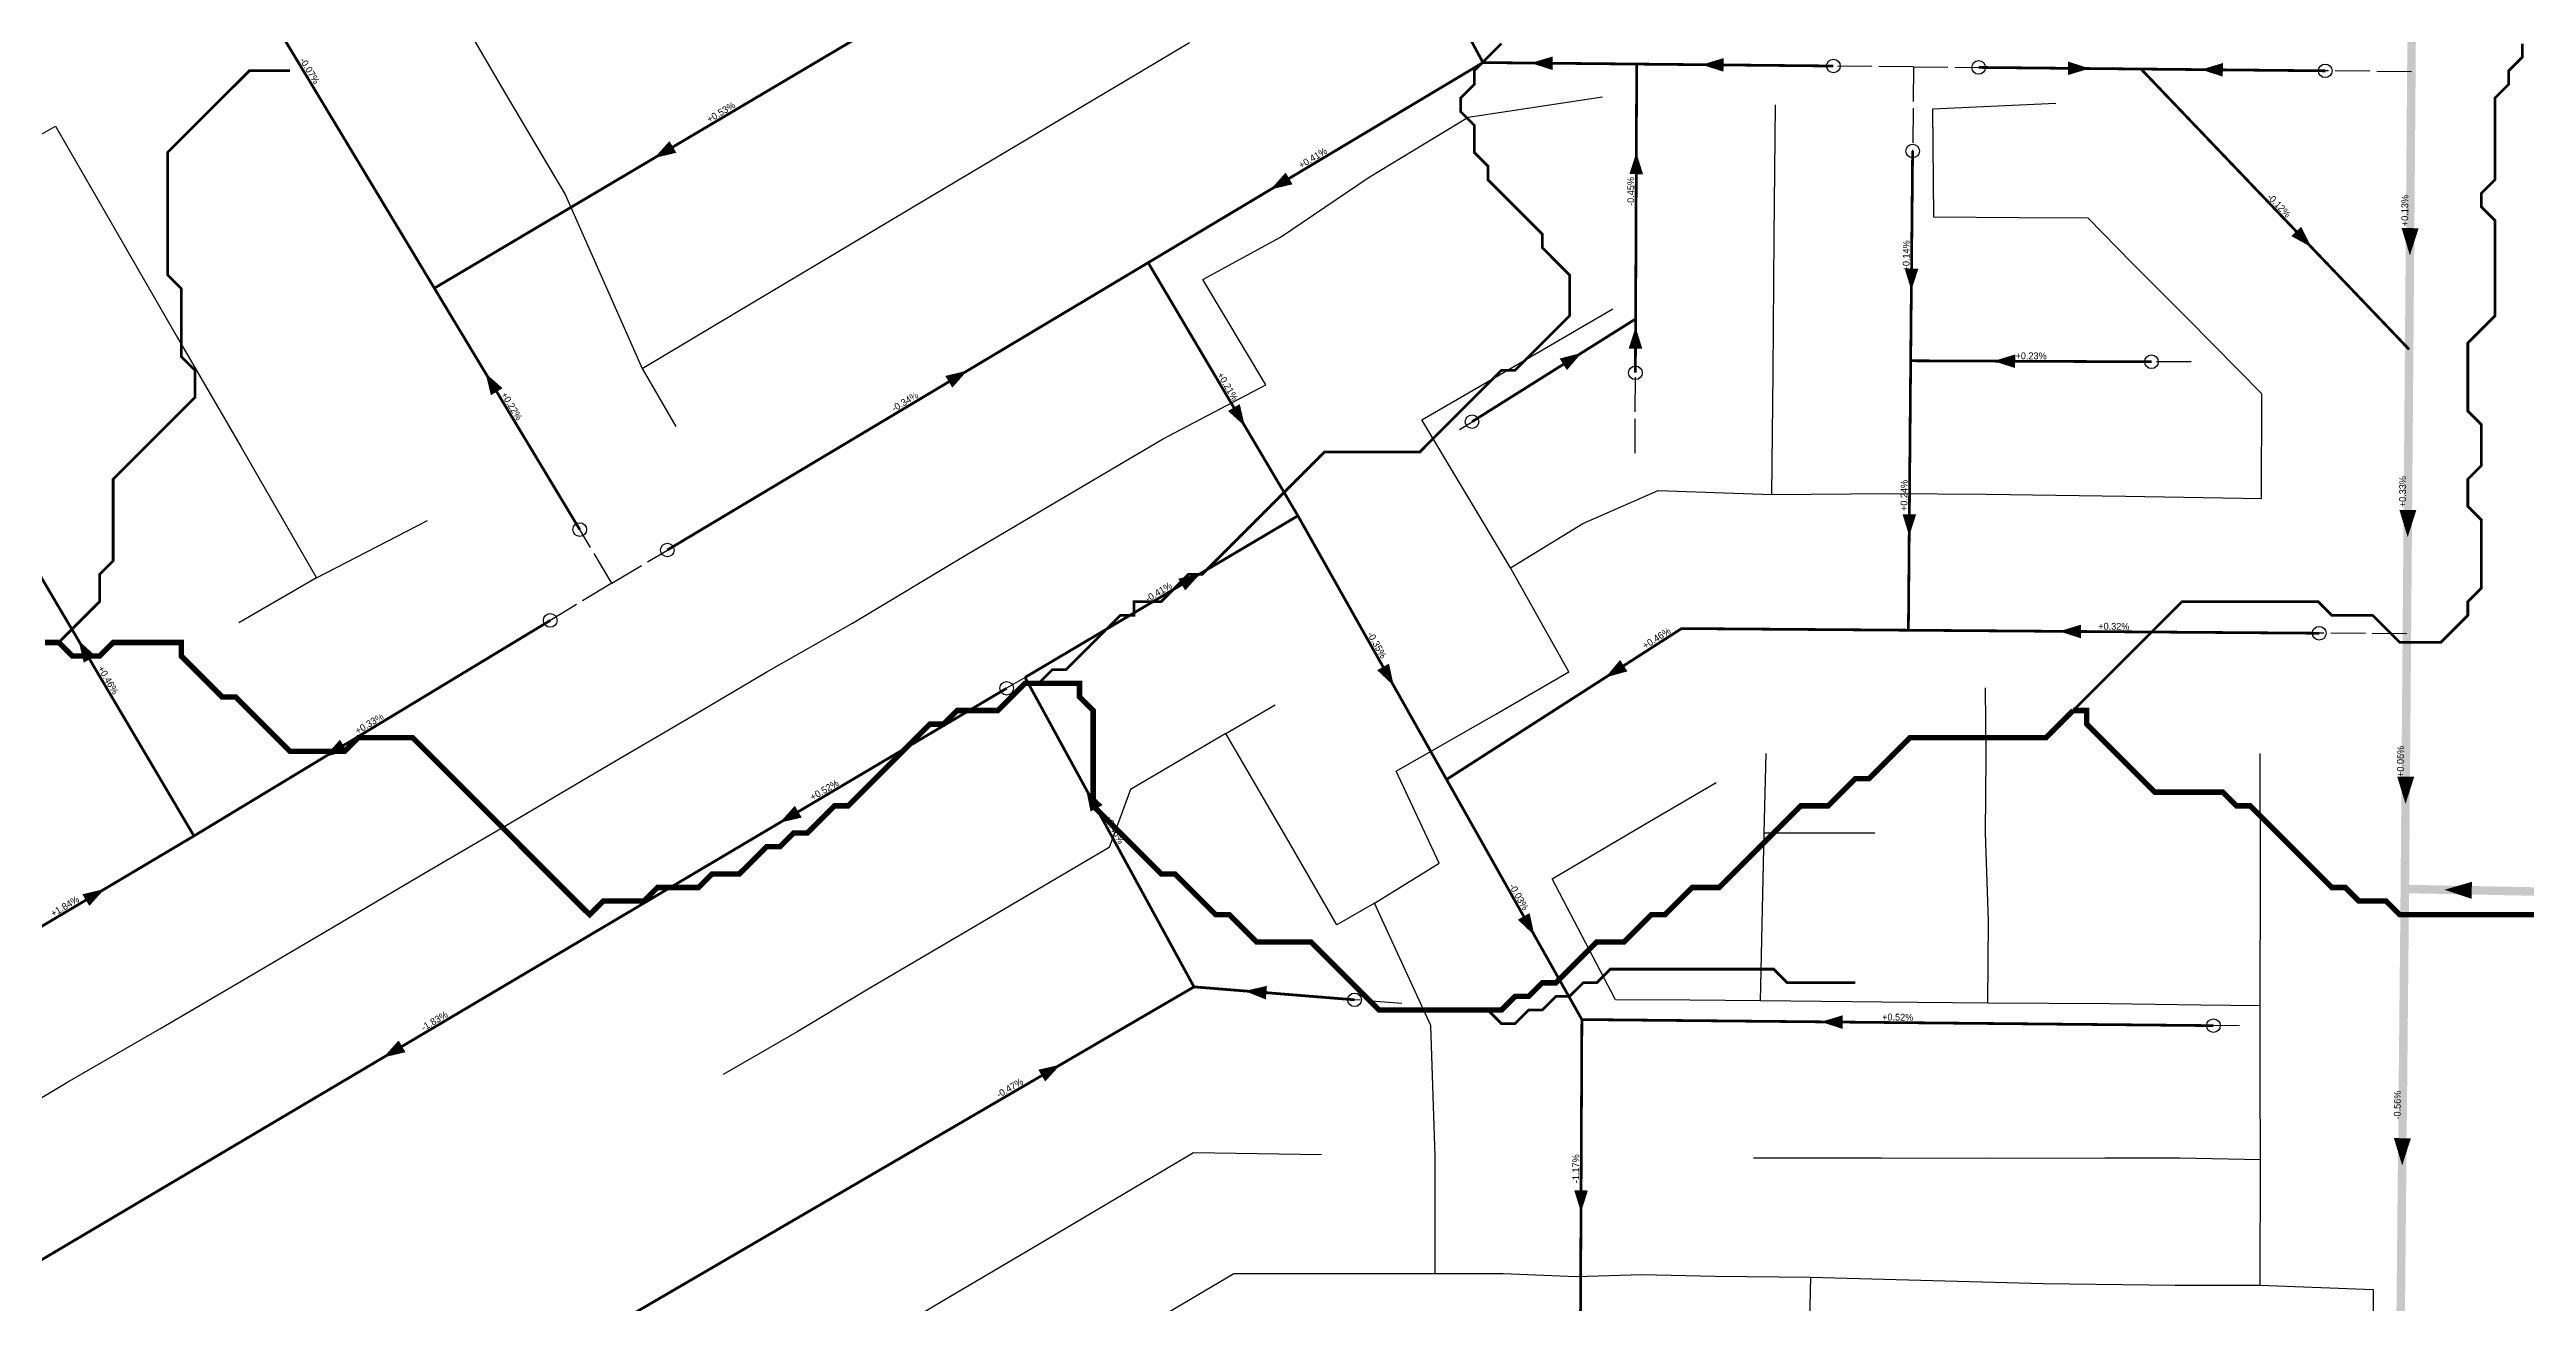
# Model space of a CAD drawing. Header units: metres. Extents: x 442821 to 452274, y 2561971 to 2571293.
# Drawn here: x 446233 to 446961, y 2566782 to 2567151 of the extents above; entities that cross this region are included whole.
import ezdxf
from ezdxf.enums import TextEntityAlignment as Align

# ---------------------------------------------------------------- set-up
doc = ezdxf.new("R2010")
doc.units = ezdxf.units.M
doc.header["$LTSCALE"] = 8
doc.linetypes.add('DASHDOT', pattern=[3.556, 2.54, -0.508, 0, -0.508])
doc.linetypes.add('DASHED', pattern=[1.524, 1.27, -0.254])
for name, color, linetype in [('A_ARROWS', 7, 'Continuous'), ('A_BUILT_2006', 252, 'Continuous'), ('A_GRADIENT', 8, 'Continuous'), ('A_HEAD_GAP', 8, 'Continuous'), ('A_HEADS', 8, 'Continuous'), ('A_STREAMS', 5, 'Continuous')]:
    doc.layers.add(name, color=color, linetype=linetype)

msp = doc.modelspace()

# ---------------------------------------------------------------- linework, layer by layer
at = {"layer": 'A_ARROWS', "color": 2}
for points in [[(446668.06, 2567146.64), (446674.48, 2567148.58), (446674.44, 2567144.58)], [(446718.3, 2567146.15), (446724.71, 2567148.09), (446724.68, 2567144.09)], [(446832.32, 2567145.03), (446825.9, 2567143.1), (446825.94, 2567147.09)], [(446865.06, 2567144.71), (446871.48, 2567146.65), (446871.44, 2567142.65)], [(446410.38, 2567118.72), (446414.87, 2567123.7), (446416.91, 2567120.26)], [(446699.06, 2567120.37), (446701.03, 2567113.97), (446697.03, 2567113.98)], [(446591.51, 2567109.44), (446595.97, 2567114.44), (446598.03, 2567111.01)], [(446897.46, 2567092.53), (446891.59, 2567095.77), (446894.48, 2567098.54)], [(446926.44, 2567090.11), (446924.01, 2567098.13), (446929.01, 2567098.09)], [(446779.89, 2567079.78), (446777.95, 2567086.2), (446781.95, 2567086.16)], [(446698.85, 2567069.09), (446700.82, 2567062.68), (446696.82, 2567062.69)], [(446683.02, 2567061.47), (446678.66, 2567056.37), (446676.53, 2567059.76)], [(446804.02, 2567059.02), (446810.42, 2567060.99), (446810.41, 2567056.99)], [(446360.8, 2567055.5), (446365.82, 2567051.05), (446362.39, 2567048.99)], [(446502.48, 2567056.23), (446498.01, 2567051.23), (446495.96, 2567054.66)], [(446584.02, 2567039.87), (446579.04, 2567044.36), (446582.49, 2567046.4)], [(446925.78, 2567007.28), (446923.34, 2567015.3), (446928.34, 2567015.26)], [(446779.26, 2567007.6), (446777.32, 2567014.02), (446781.32, 2567013.98)], [(446570.96, 2566996.59), (446566.47, 2566991.61), (446564.43, 2566995.05)], [(446823.33, 2566979.59), (446829.75, 2566981.54), (446829.72, 2566977.54)], [(446241.19, 2566976.89), (446246.16, 2566972.4), (446242.72, 2566970.36)], [(446627.77, 2566963.56), (446622.89, 2566968.15), (446626.37, 2566970.12)], [(446689.99, 2566966.04), (446694.29, 2566971.18), (446696.45, 2566967.82)], [(446313.58, 2566942.71), (446318.02, 2566947.74), (446320.09, 2566944.32)], [(446925.15, 2566928.85), (446922.71, 2566936.87), (446927.71, 2566936.83)], [(446447.22, 2566923.31), (446451.71, 2566928.29), (446453.75, 2566924.85)], [(446537.34, 2566933.17), (446542.16, 2566928.51), (446538.65, 2566926.6)], [(446936.62, 2566903.63), (446944.67, 2566905.97), (446944.57, 2566900.97)], [(446248.85, 2566903.85), (446244.36, 2566898.86), (446242.32, 2566902.3)], [(446669.11, 2566890.21), (446664.23, 2566894.81), (446667.71, 2566896.77)], [(446583.94, 2566873.88), (446590.49, 2566875.36), (446590.16, 2566871.37)], [(446753.32, 2566864.79), (446759.74, 2566866.73), (446759.7, 2566862.73)], [(446330.77, 2566854.33), (446335.26, 2566859.32), (446337.3, 2566855.88)], [(446529.83, 2566852.22), (446525.31, 2566847.27), (446523.3, 2566850.72)], [(446924.16, 2566822.6), (446921.73, 2566830.62), (446926.73, 2566830.57)], [(446682.8, 2566808.82), (446680.83, 2566815.23), (446684.83, 2566815.22)]]:
    msp.add_solid(points, dxfattribs=at)
at = {"layer": 'A_BUILT_2006', "color": 252}
for points in [[(446350.7, 2567164.88), (446366.38, 2567138.05)], [(446549.32, 2567141.73), (446567.68, 2567152.66)], [(446527.39, 2567128.67), (446549.32, 2567141.73)], [(446366.38, 2567138.05), (446384.22, 2567107.97)], [(446649.64, 2567130.74), (446689.1, 2567136.73)], [(446739.58, 2567095.64), (446739.94, 2567134.36)], [(446786.19, 2567133.2), (446822.37, 2567134.84)], [(446786.47, 2567101.36), (446786.19, 2567133.2)], [(446205.56, 2567111.59), (446234.38, 2567128.09)], [(446234.38, 2567128.09), (446252.05, 2567097.53)], [(446496.23, 2567110.12), (446527.39, 2567128.67)], [(446620.54, 2567113.05), (446649.64, 2567130.74)], [(446463.7, 2567090.74), (446496.23, 2567110.12)], [(446594.45, 2567095.41), (446620.54, 2567113.05)], [(446384.22, 2567107.97), (446406.84, 2567056.89)], [(446252.05, 2567097.53), (446270.14, 2567066.07)], [(446571.64, 2567083.01), (446594.45, 2567095.41)], [(446739.29, 2567055.69), (446739.58, 2567095.64)], [(446811.53, 2567101.17), (446786.47, 2567101.36)], [(446831.83, 2567101.01), (446811.53, 2567101.17)], [(446844.84, 2567087.77), (446831.83, 2567101.01)], [(446434.06, 2567073.1), (446463.7, 2567090.74)], [(446861.07, 2567071.51), (446844.84, 2567087.77)], [(446590.2, 2567052.06), (446571.64, 2567083.01)], [(446663.73, 2567057.87), (446692.19, 2567074.43)], [(446270.14, 2567066.07), (446288.96, 2567033.71)], [(446406.84, 2567056.89), (446434.06, 2567073.1)], [(446882.94, 2567049.45), (446861.07, 2567071.51)], [(446406.84, 2567056.89), (446416.73, 2567039.76)], [(446559.83, 2567036.05), (446590.2, 2567052.06)], [(446636.03, 2567041.76), (446663.73, 2567057.87)], [(446738.89, 2567019.8), (446739.29, 2567055.69)], [(446882.83, 2567018.66), (446882.94, 2567049.45)], [(446648.78, 2567020.45), (446636.03, 2567041.76)], [(446288.96, 2567033.71), (446299.8, 2567014.97)], [(446535.67, 2567021.84), (446559.83, 2567036.05)], [(446299.8, 2567014.97), (446311.15, 2566995.35)], [(446502.26, 2567002.19), (446535.67, 2567021.84)], [(446662.09, 2566998.23), (446648.78, 2567020.45)], [(446683.3, 2567011.27), (446705.53, 2567020.99)], [(446705.53, 2567020.99), (446738.89, 2567019.8)], [(446738.89, 2567019.8), (446773.6, 2567020.1)], [(446773.6, 2567020.1), (446801.9, 2567019.92)], [(446801.9, 2567019.92), (446842.86, 2567019.29)], [(446842.86, 2567019.29), (446882.83, 2567018.66)], [(446311.15, 2566995.35), (446343.79, 2567012.15)], [(446662.09, 2566998.23), (446683.3, 2567011.27)], [(446468.67, 2566982), (446502.26, 2567002.19)], [(446311.15, 2566995.35), (446288.28, 2566982.07)], [(446679.19, 2566967.67), (446662.09, 2566998.23)], [(446443.54, 2566967.66), (446468.67, 2566982)], [(446419.94, 2566953.79), (446443.54, 2566967.66)], [(446657.73, 2566955.27), (446679.19, 2566967.67)], [(446578.45, 2566949.52), (446592.91, 2566957.95)], [(446801.93, 2566942.58), (446801.74, 2566963)], [(446395.22, 2566939.25), (446419.94, 2566953.79)], [(446578.45, 2566949.52), (446550.34, 2566933.13)], [(446596.01, 2566919.28), (446578.45, 2566949.52)], [(446628.51, 2566938.49), (446657.73, 2566955.27)], [(446736.64, 2566920.33), (446737.21, 2566943.71)], [(446801.69, 2566920.33), (446801.93, 2566942.58)], [(446882.5, 2566908.16), (446882.47, 2566943.72)], [(446368.14, 2566923.33), (446395.22, 2566939.25)], [(446641.16, 2566911.4), (446628.51, 2566938.49)], [(446701.74, 2566922.99), (446722.51, 2566935.2)], [(446550.34, 2566933.13), (446544.07, 2566916.05)], [(446343.19, 2566908.66), (446368.14, 2566923.33)], [(446674.34, 2566906.79), (446701.74, 2566922.99)], [(446736.14, 2566897.89), (446736.64, 2566920.33)], [(446736.64, 2566920.33), (446769.12, 2566920.33)], [(446802.6, 2566894.36), (446801.69, 2566920.33)], [(446544.07, 2566916.05), (446521.44, 2566902.74)], [(446611.08, 2566893.33), (446596.01, 2566919.28)], [(446313.94, 2566891.46), (446343.19, 2566908.66)], [(446622.13, 2566899.67), (446641.16, 2566911.4)], [(446692.96, 2566871.28), (446674.34, 2566906.79)], [(446882.47, 2566869.51), (446882.5, 2566908.16)], [(446521.44, 2566902.74), (446499.16, 2566889.63)], [(446622.13, 2566899.67), (446611.08, 2566893.33)], [(446638.69, 2566863.7), (446622.13, 2566899.67)], [(446290.64, 2566877.76), (446313.94, 2566891.46)], [(446735.52, 2566871), (446736.14, 2566897.89)], [(446802.36, 2566870.32), (446802.6, 2566894.36)], [(446499.16, 2566889.63), (446473.31, 2566874.43)], [(446265.08, 2566862.73), (446290.64, 2566877.76)], [(446473.31, 2566874.43), (446452.38, 2566861.91)], [(446714.79, 2566871.21), (446692.96, 2566871.28)], [(446735.52, 2566871), (446714.79, 2566871.21)], [(446771.35, 2566870.63), (446735.52, 2566871)], [(446802.36, 2566870.32), (446771.35, 2566870.63)], [(446838.1, 2566870.14), (446802.36, 2566870.32)], [(446865, 2566869.69), (446838.1, 2566870.14)], [(446882.47, 2566869.51), (446865, 2566869.69)], [(446882.47, 2566848.24), (446882.47, 2566869.51)], [(446237.7, 2566846.96), (446265.08, 2566862.73)], [(446639.94, 2566825.27), (446638.69, 2566863.7)], [(446452.38, 2566861.91), (446430.68, 2566849.34)], [(446882.48, 2566824.2), (446882.47, 2566848.24)], [(446207.46, 2566828.85), (446237.7, 2566846.96)], [(446546.04, 2566812.89), (446568.91, 2566826.41)], [(446568.91, 2566826.41), (446606.53, 2566825.81)], [(446639.94, 2566790.79), (446639.94, 2566825.27)], [(446771.11, 2566824.7), (446733.54, 2566824.76)], [(446803.06, 2566824.63), (446771.11, 2566824.7)], [(446836.74, 2566824.76), (446803.06, 2566824.63)], [(446858.79, 2566824.76), (446836.74, 2566824.76)], [(446882.48, 2566824.2), (446858.79, 2566824.76)], [(446882.47, 2566787.43), (446882.48, 2566824.2)], [(446523.71, 2566799.67), (446546.04, 2566812.89)], [(446495.29, 2566782.86), (446523.71, 2566799.67)], [(446547.91, 2566771.42), (446580.8, 2566790.79)], [(446580.8, 2566790.79), (446610.14, 2566790.85)], [(446610.14, 2566790.85), (446639.94, 2566790.79)], [(446639.94, 2566790.79), (446659.93, 2566790.79)], [(446659.93, 2566790.79), (446681.35, 2566789.97)], [(446681.35, 2566789.97), (446700.7, 2566790.5)], [(446700.7, 2566790.5), (446722.21, 2566790.02)], [(446722.21, 2566790.02), (446750.22, 2566789.74)], [(446750.22, 2566789.74), (446749.38, 2566751.4)], [(446750.22, 2566789.74), (446789.81, 2566788.7)], [(446469.91, 2566767.84), (446495.29, 2566782.86)], [(446789.81, 2566788.7), (446818.65, 2566787.89)], [(446818.65, 2566787.89), (446857.42, 2566787.43)], [(446857.42, 2566787.43), (446882.47, 2566787.43)], [(446882.47, 2566787.43), (446915.63, 2566786.09)], [(446915.63, 2566786.09), (446915.5, 2566768.89)]]:
    msp.add_lwpolyline(points, dxfattribs=at)
at = {"layer": 'A_HEAD_GAP', "color": 8, "linetype": 'DASHED'}
for points in [[(446780.5, 2567145.54), (446756.99, 2567145.77)], [(446780.5, 2567145.54), (446780.27, 2567120.77)], [(446780.5, 2567145.54), (446799.68, 2567145.35)], [(446926.87, 2567144.1), (446901.55, 2567144.35)], [(446862.1, 2567058.77), (446850.49, 2567058.82)], [(446698.7, 2567031.94), (446698.79, 2567055.58)], [(446647.1, 2567038.91), (446650.78, 2567041.22)], [(446397.98, 2566993.77), (446388.51, 2567009.5)], [(446397.98, 2566993.77), (446414.25, 2567003.49)], [(446397.98, 2566993.77), (446379.84, 2566982.8)], [(446925.55, 2566978.84), (446899.79, 2566979.03)], [(446519.39, 2566966.05), (446513.98, 2566962.85)], [(446630.1, 2566870.15), (446616.25, 2566871.27)], [(446876.37, 2566863.6), (446868.7, 2566863.68)]]:
    msp.add_lwpolyline(points, dxfattribs=at)
at = {"layer": 'A_HEADS', "color": 2}
for centre in [(446756.99, 2567145.77), (446799.68, 2567145.35), (446901.55, 2567144.35), (446780.27, 2567120.77), (446850.49, 2567058.82), (446698.79, 2567055.58), (446650.78, 2567041.22), (446388.51, 2567009.5), (446414.25, 2567003.49), (446379.84, 2566982.8), (446899.79, 2566979.03), (446513.98, 2566962.85), (446616.25, 2566871.27), (446868.7, 2566863.68)]:
    msp.add_circle(centre, 2, dxfattribs=at)
at = {"layer": 'A_SECONDARY_HEADER', "color": 2, "linetype": 'DASHED', "const_width": 2.5}
for points in [[(446929.95, 2567544.46), (446926.87, 2567144.1)], [(446926.87, 2567144.1), (446926.22, 2567062.44)], [(446926.22, 2567062.44), (446925.55, 2566978.84)], [(446925.55, 2566978.84), (446924.95, 2566903.86)], [(446966.63, 2566903.04), (446924.95, 2566903.86)]]:
    msp.add_lwpolyline(points, dxfattribs=at)
at = {"layer": 'A_SECONDARY_HEADER', "color": 2, "linetype": 'DASHDOT', "const_width": 2.5}
msp.add_lwpolyline([(446924.95, 2566903.86), (446923.71, 2566776.75)], dxfattribs=at)
at = {"layer": 'A_SECONDARY_MAIN', "color": 2, "linetype": 'DASHED', "const_width": 0.8}
for points in [[(446629.47, 2567222.34), (446628.69, 2567193.66), (446653.99, 2567146.78)], [(446345.77, 2567080.46), (446269.76, 2567206.64)], [(446653.99, 2567146.78), (446555.58, 2567087.96)], [(446699.17, 2567146.34), (446653.99, 2567146.78)], [(446555.58, 2567087.96), (446599.6, 2567013.55)], [(446698.79, 2567055.58), (446698.86, 2567071.42)], [(446779.7, 2567059.12), (446779.03, 2566979.92)], [(446850.49, 2567058.82), (446779.7, 2567059.12)], [(446275.11, 2566919.44), (446221.96, 2567009.45)], [(446779.03, 2566979.92), (446712.36, 2566980.41), (446643.28, 2566936.04)], [(446569.05, 2566875.08), (446519.39, 2566966.05)], [(446643.28, 2566936.04), (446683.06, 2566865.47)], [(446616.25, 2566871.27), (446569.05, 2566875.08)]]:
    msp.add_lwpolyline(points, dxfattribs=at)
at = {"layer": 'A_SECONDARY_MAIN', "color": 2, "linetype": 'DASHDOT', "const_width": 0.8}
for points in [[(446698.86, 2567071.42), (446699.17, 2567146.34)], [(446799.68, 2567145.35), (446847.41, 2567144.88)], [(446847.41, 2567144.88), (446926.22, 2567062.44)], [(446414.25, 2567003.49), (446555.58, 2567087.96)], [(446650.78, 2567041.22), (446698.86, 2567071.42)], [(446519.39, 2566966.05), (446599.6, 2567013.55)], [(446599.6, 2567013.55), (446643.28, 2566936.04)], [(446408.46, 2566900.34), (446284.72, 2566827.06)], [(446462.36, 2566812.89), (446569.05, 2566875.08)], [(446683.06, 2566865.47), (446682.65, 2566777.73)]]:
    msp.add_lwpolyline(points, dxfattribs=at)
at = {"layer": 'A_SECONDARY_MAIN', "color": 2, "const_width": 0.8}
for points in [[(446868.7, 2566863.68), (446683.06, 2566865.47)], [(446284.72, 2566827.06), (446173.78, 2566761.35)], [(446289.16, 2566711.93), (446462.36, 2566812.89)]]:
    msp.add_lwpolyline(points, dxfattribs=at)
at = {"layer": 'A_SECONDARY_MAIN_BRANCH', "color": 2, "const_width": 0.8}
for points in [[(446515.92, 2567181.19), (446345.77, 2567080.46)], [(446756.99, 2567145.77), (446699.17, 2567146.34)], [(446513.98, 2566962.85), (446408.46, 2566900.34)], [(446200.85, 2566875.35), (446275.11, 2566919.44)]]:
    msp.add_lwpolyline(points, dxfattribs=at)
at = {"layer": 'A_SECONDARY_MAIN_BRANCH', "color": 2, "linetype": 'DASHED', "const_width": 0.8}
for points in [[(446901.55, 2567144.35), (446847.41, 2567144.88)], [(446780.27, 2567120.77), (446779.7, 2567059.12)], [(446388.51, 2567009.5), (446345.77, 2567080.46)], [(446379.84, 2566982.8), (446275.11, 2566919.44)], [(446899.79, 2566979.03), (446779.03, 2566979.92)]]:
    msp.add_lwpolyline(points, dxfattribs=at)
at = {"layer": 'A_STREAMS', "color": 5}
for points, const_width in [([(446659.43, 2567152.38), (446655.43, 2567148.38), (446651.43, 2567144.37), (446651.43, 2567140.37), (446647.43, 2567136.37), (446647.43, 2567132.37), (446651.43, 2567128.37), (446651.43, 2567124.37), (446651.43, 2567120.37), (446655.43, 2567116.36), (446655.43, 2567112.36), (446659.43, 2567108.36), (446663.43, 2567104.36), (446667.43, 2567100.36), (446671.43, 2567096.36), (446671.43, 2567092.36), (446675.43, 2567088.35), (446679.43, 2567084.35), (446679.43, 2567080.35), (446679.43, 2567076.35), (446679.43, 2567072.35), (446675.43, 2567068.35), (446671.43, 2567064.35), (446667.43, 2567060.34), (446663.43, 2567056.34), (446659.43, 2567056.34), (446655.43, 2567052.34), (446651.43, 2567048.34), (446647.43, 2567044.34), (446643.43, 2567040.34), (446639.43, 2567036.34), (446635.43, 2567032.33), (446631.42, 2567032.33), (446627.42, 2567032.33), (446623.42, 2567032.33), (446619.42, 2567032.33), (446615.42, 2567032.33), (446611.42, 2567032.33), (446607.42, 2567032.33), (446603.42, 2567028.33), (446599.42, 2567024.33), (446595.42, 2567020.33), (446591.42, 2567016.33), (446587.42, 2567012.33), (446583.42, 2567008.33), (446579.42, 2567004.32), (446575.42, 2567000.32), (446571.42, 2566996.32), (446567.42, 2566996.32), (446563.42, 2566992.32), (446559.41, 2566988.32), (446555.41, 2566988.32), (446551.41, 2566988.32), (446551.41, 2566984.32), (446547.41, 2566984.32), (446543.41, 2566980.32), (446539.41, 2566976.32), (446535.41, 2566972.31), (446531.41, 2566968.31), (446527.41, 2566968.31), (446523.41, 2566964.31)], 0.8), ([(446959.47, 2567152.38), (446959.47, 2567148.38), (446955.47, 2567144.37), (446955.47, 2567140.37), (446951.47, 2567136.37), (446951.47, 2567132.37), (446951.47, 2567128.37), (446951.47, 2567124.37), (446951.47, 2567120.37), (446951.47, 2567116.36), (446951.47, 2567112.36), (446947.47, 2567108.36), (446947.47, 2567104.36), (446951.47, 2567100.36), (446951.47, 2567096.36), (446951.47, 2567092.36), (446951.47, 2567088.35), (446951.47, 2567084.35), (446951.47, 2567080.35), (446951.47, 2567076.35), (446951.47, 2567072.35), (446947.47, 2567068.35), (446943.47, 2567064.35), (446943.47, 2567060.34), (446943.47, 2567056.34), (446943.47, 2567052.34), (446943.47, 2567048.34), (446943.47, 2567044.34), (446947.47, 2567040.34), (446947.47, 2567036.34), (446947.47, 2567032.33), (446947.47, 2567028.33), (446943.47, 2567024.33), (446943.47, 2567020.33), (446943.47, 2567016.33), (446947.47, 2567012.33), (446947.47, 2567008.33), (446947.47, 2567004.32), (446947.47, 2567000.32), (446947.47, 2566996.32), (446947.47, 2566992.32), (446943.47, 2566988.32), (446943.47, 2566984.32), (446939.47, 2566980.32), (446935.47, 2566976.32), (446931.47, 2566976.32), (446927.47, 2566976.32), (446923.47, 2566976.32), (446919.46, 2566980.32), (446915.46, 2566984.32), (446911.46, 2566984.32), (446907.46, 2566984.32), (446903.46, 2566984.32), (446899.46, 2566988.32), (446895.46, 2566988.32), (446891.46, 2566988.32), (446887.46, 2566988.32), (446883.46, 2566988.32), (446879.46, 2566988.32), (446875.46, 2566988.32), (446871.46, 2566988.32), (446867.46, 2566988.32), (446863.46, 2566988.32), (446859.46, 2566988.32), (446855.46, 2566984.32), (446851.46, 2566980.32), (446847.45, 2566976.32), (446843.45, 2566972.31), (446839.45, 2566968.31), (446835.45, 2566964.31), (446831.45, 2566960.31), (446827.45, 2566956.31)], 0.8), ([(446303.38, 2567144.37), (446299.38, 2567144.37), (446295.38, 2567144.37), (446291.38, 2567144.37), (446287.38, 2567140.37), (446283.38, 2567136.37), (446279.38, 2567132.37), (446275.38, 2567128.37), (446271.38, 2567124.37), (446267.37, 2567120.37), (446267.37, 2567116.36), (446267.37, 2567112.36), (446267.37, 2567108.36), (446267.37, 2567104.36), (446267.37, 2567100.36), (446267.37, 2567096.36), (446267.37, 2567092.36), (446267.37, 2567088.35), (446267.37, 2567084.35), (446271.38, 2567080.35), (446271.38, 2567076.35), (446271.38, 2567072.35), (446271.38, 2567068.35), (446271.38, 2567064.35), (446271.38, 2567060.34), (446275.38, 2567056.34), (446275.38, 2567052.34), (446275.38, 2567048.34), (446271.38, 2567044.34), (446267.37, 2567040.34), (446263.37, 2567036.34), (446259.37, 2567032.33), (446255.37, 2567028.33), (446251.37, 2567024.33), (446251.37, 2567020.33), (446251.37, 2567016.33), (446251.37, 2567012.33), (446251.37, 2567008.33), (446251.37, 2567004.32), (446251.37, 2567000.32), (446247.37, 2566996.32), (446247.37, 2566992.32), (446247.37, 2566988.32), (446243.37, 2566984.32), (446239.37, 2566980.32), (446235.37, 2566976.32)], 0.8), ([(446235.37, 2566976.32), (446231.37, 2566976.32)], 1.6), ([(446523.41, 2566964.31), (446519.41, 2566964.31), (446515.41, 2566960.31), (446511.41, 2566956.31), (446507.41, 2566956.31), (446503.41, 2566956.31), (446499.41, 2566956.31), (446495.41, 2566952.31), (446491.41, 2566952.31), (446487.4, 2566948.31), (446483.4, 2566944.3), (446479.4, 2566940.3), (446475.4, 2566936.3), (446471.4, 2566932.3), (446467.4, 2566928.3), (446463.4, 2566928.3), (446459.4, 2566924.3), (446455.4, 2566920.3), (446451.4, 2566920.3), (446447.4, 2566916.29), (446443.4, 2566916.29), (446439.4, 2566912.29), (446435.4, 2566908.29), (446431.4, 2566908.29), (446427.4, 2566908.29), (446423.4, 2566904.29), (446419.4, 2566904.29), (446415.4, 2566904.29), (446411.39, 2566904.29), (446407.39, 2566900.29), (446403.39, 2566900.29), (446399.39, 2566900.29), (446395.39, 2566900.29), (446391.39, 2566896.29), (446387.39, 2566900.29), (446383.39, 2566904.29), (446379.39, 2566908.29), (446375.39, 2566912.29), (446371.39, 2566916.29), (446367.39, 2566920.3), (446363.39, 2566924.3), (446359.39, 2566928.3), (446355.39, 2566932.3), (446351.39, 2566936.3), (446347.39, 2566940.3), (446343.39, 2566944.3), (446339.38, 2566948.31), (446335.38, 2566948.31), (446331.38, 2566948.31), (446327.38, 2566948.31), (446323.38, 2566948.31), (446319.38, 2566944.3), (446315.38, 2566944.3), (446311.38, 2566944.3), (446307.38, 2566944.3), (446303.38, 2566944.3), (446299.38, 2566948.31), (446295.38, 2566952.31), (446291.38, 2566956.31), (446287.38, 2566960.31), (446283.38, 2566960.31), (446279.38, 2566964.31), (446275.38, 2566968.31), (446271.38, 2566972.31), (446271.38, 2566976.32), (446267.37, 2566976.32), (446263.37, 2566976.32), (446259.37, 2566976.32), (446255.37, 2566976.32), (446251.37, 2566976.32), (446247.37, 2566972.31), (446243.37, 2566972.31), (446239.37, 2566972.31), (446235.37, 2566976.32)], 1.6), ([(446655.43, 2566868.28), (446651.43, 2566868.28), (446647.43, 2566868.28), (446643.43, 2566868.28), (446639.43, 2566868.28), (446635.43, 2566868.28), (446631.42, 2566868.28), (446627.42, 2566868.28), (446623.42, 2566868.28), (446619.42, 2566872.28), (446615.42, 2566876.28), (446611.42, 2566880.28), (446607.42, 2566884.28), (446603.42, 2566888.28), (446599.42, 2566888.28), (446595.42, 2566888.28), (446591.42, 2566888.28), (446587.42, 2566888.28), (446583.42, 2566892.29), (446579.42, 2566896.29), (446575.42, 2566896.29), (446571.42, 2566900.29), (446567.42, 2566904.29), (446563.42, 2566908.29), (446559.41, 2566908.29), (446555.41, 2566912.29), (446551.41, 2566916.29), (446547.41, 2566920.3), (446543.41, 2566924.3), (446539.41, 2566928.3), (446539.41, 2566932.3), (446539.41, 2566936.3), (446539.41, 2566940.3), (446539.41, 2566944.3), (446539.41, 2566948.31), (446539.41, 2566952.31), (446539.41, 2566956.31), (446535.41, 2566960.31), (446535.41, 2566964.31), (446531.41, 2566964.31), (446527.41, 2566964.31), (446523.41, 2566964.31)], 1.6), ([(446827.45, 2566956.31), (446823.45, 2566952.31), (446819.45, 2566948.31), (446815.45, 2566948.31), (446811.45, 2566948.31), (446807.45, 2566948.31), (446803.45, 2566948.31), (446799.45, 2566948.31), (446795.45, 2566948.31), (446791.45, 2566948.31), (446787.45, 2566948.31), (446783.45, 2566948.31), (446779.45, 2566948.31), (446775.44, 2566944.3), (446771.44, 2566940.3), (446767.44, 2566936.3), (446763.44, 2566936.3), (446759.44, 2566932.3), (446755.44, 2566928.3), (446751.44, 2566928.3), (446747.44, 2566928.3), (446743.44, 2566924.3), (446739.44, 2566920.3), (446735.44, 2566916.29), (446731.44, 2566912.29), (446727.44, 2566908.29), (446723.44, 2566904.29), (446719.44, 2566904.29), (446715.44, 2566904.29), (446711.44, 2566900.29), (446707.44, 2566896.29), (446703.43, 2566896.29), (446699.43, 2566892.29), (446695.43, 2566888.28), (446691.43, 2566888.28), (446687.43, 2566888.28), (446683.43, 2566884.28), (446679.43, 2566880.28), (446675.43, 2566876.28), (446671.43, 2566876.28), (446667.43, 2566872.28), (446663.43, 2566872.28), (446659.43, 2566868.28), (446655.43, 2566868.28)], 1.6), ([(446963.47, 2566896.29), (446959.47, 2566896.29), (446955.47, 2566896.29), (446951.47, 2566896.29), (446947.47, 2566896.29), (446943.47, 2566896.29), (446939.47, 2566896.29), (446935.47, 2566896.29), (446931.47, 2566896.29), (446927.47, 2566896.29), (446923.47, 2566896.29), (446919.46, 2566900.29), (446915.46, 2566900.29), (446911.46, 2566900.29), (446907.46, 2566904.29), (446903.46, 2566904.29), (446899.46, 2566908.29), (446895.46, 2566912.29), (446891.46, 2566916.29), (446887.46, 2566920.3), (446883.46, 2566924.3), (446879.46, 2566928.3), (446875.46, 2566928.3), (446871.46, 2566932.3), (446867.46, 2566932.3), (446863.46, 2566932.3), (446859.46, 2566932.3), (446855.46, 2566932.3), (446851.46, 2566932.3), (446847.45, 2566936.3), (446843.45, 2566940.3), (446839.45, 2566944.3), (446835.45, 2566948.31), (446831.45, 2566952.31), (446831.45, 2566956.31), (446827.45, 2566956.31)], 1.6), ([(446763.44, 2566876.28), (446759.44, 2566876.28), (446755.44, 2566876.28), (446751.44, 2566876.28), (446747.44, 2566876.28), (446743.44, 2566876.28), (446739.44, 2566880.28), (446735.44, 2566880.28), (446731.44, 2566880.28), (446727.44, 2566880.28), (446723.44, 2566880.28), (446719.44, 2566880.28), (446715.44, 2566880.28), (446711.44, 2566880.28), (446707.44, 2566880.28), (446703.43, 2566880.28), (446699.43, 2566880.28), (446695.43, 2566880.28), (446691.43, 2566880.28), (446687.43, 2566876.28), (446683.43, 2566876.28), (446679.43, 2566872.28), (446675.43, 2566872.28), (446671.43, 2566868.28), (446667.43, 2566868.28), (446663.43, 2566864.28), (446659.43, 2566864.28), (446655.43, 2566868.28)], 0.8)]:
    msp.add_lwpolyline(points, dxfattribs=dict(at, const_width=const_width))

# ---------------------------------------------------------------- texts
at = {"layer": 'A_GRADIENT', "color": 2}
for s, rotation, p in [('-0.07%', 301.06267, (446307.76, 2567143.55)), ('+0.53%', 30.62555, (446430.84, 2567130.83)), ('+0.41%', 30.86598, (446604.78, 2567117.37)), ('-0.45%', 89.76421, (446699.01, 2567108.88)), ('-0.12%', -46.28866, (446886.81, 2567103.66)), ('+0.13%', 89.54132, (446926.55, 2567103.27)), ('+0.14%', 89.46493, (446779.99, 2567089.95)), ('+0.23%', 359.75034, (446815.09, 2567058.97)), ('+0.21%', -59.39381, (446577.59, 2567050.76)), ('+0.22%', 301.06267, (446367.14, 2567044.98)), ('-0.34%', 30.86598, (446484.91, 2567045.73)), ('+0.24%', 89.51517, (446779.36, 2567019.52)), ('+0.33%', 89.54132, (446925.89, 2567020.64)), ('-0.41%', 30.63702, (446559.49, 2566989.8)), ('-0.35%', -60.59197, (446621.44, 2566974.8)), ('+0.46%', 32.71428, (446705.87, 2566976.24)), ('+0.32%', 359.5771, (446839.41, 2566979.47)), ('+0.46%', 300.56185, (446248.54, 2566964.45)), ('+0.33%', 31.17211, (446327.48, 2566951.12)), ('+0.06%', 89.54132, (446925.25, 2566941.35)), ('+0.52%', 30.63702, (446461.22, 2566931.59)), ('+0.46%', 298.63168, (446544.22, 2566920.57)), ('+1.84%', 30.70083, (446237.98, 2566897.39)), ('-0.03%', -60.59197, (446663.17, 2566900.76)), ('-1.83%', 30.63702, (446346.59, 2566863.7)), ('+0.52%', 359.44663, (446775.88, 2566864.57)), ('-0.47%', 30.23818, (446515.71, 2566843.99)), ('-0.56%', 89.44047, (446924.33, 2566840.31)), ('-1.17%', 89.73128, (446682.86, 2566821.6))]:
    msp.add_text(s, height=2, rotation=rotation, dxfattribs=at).set_placement(p, align=Align.BOTTOM_CENTER)

doc.saveas('drawing.dxf')
